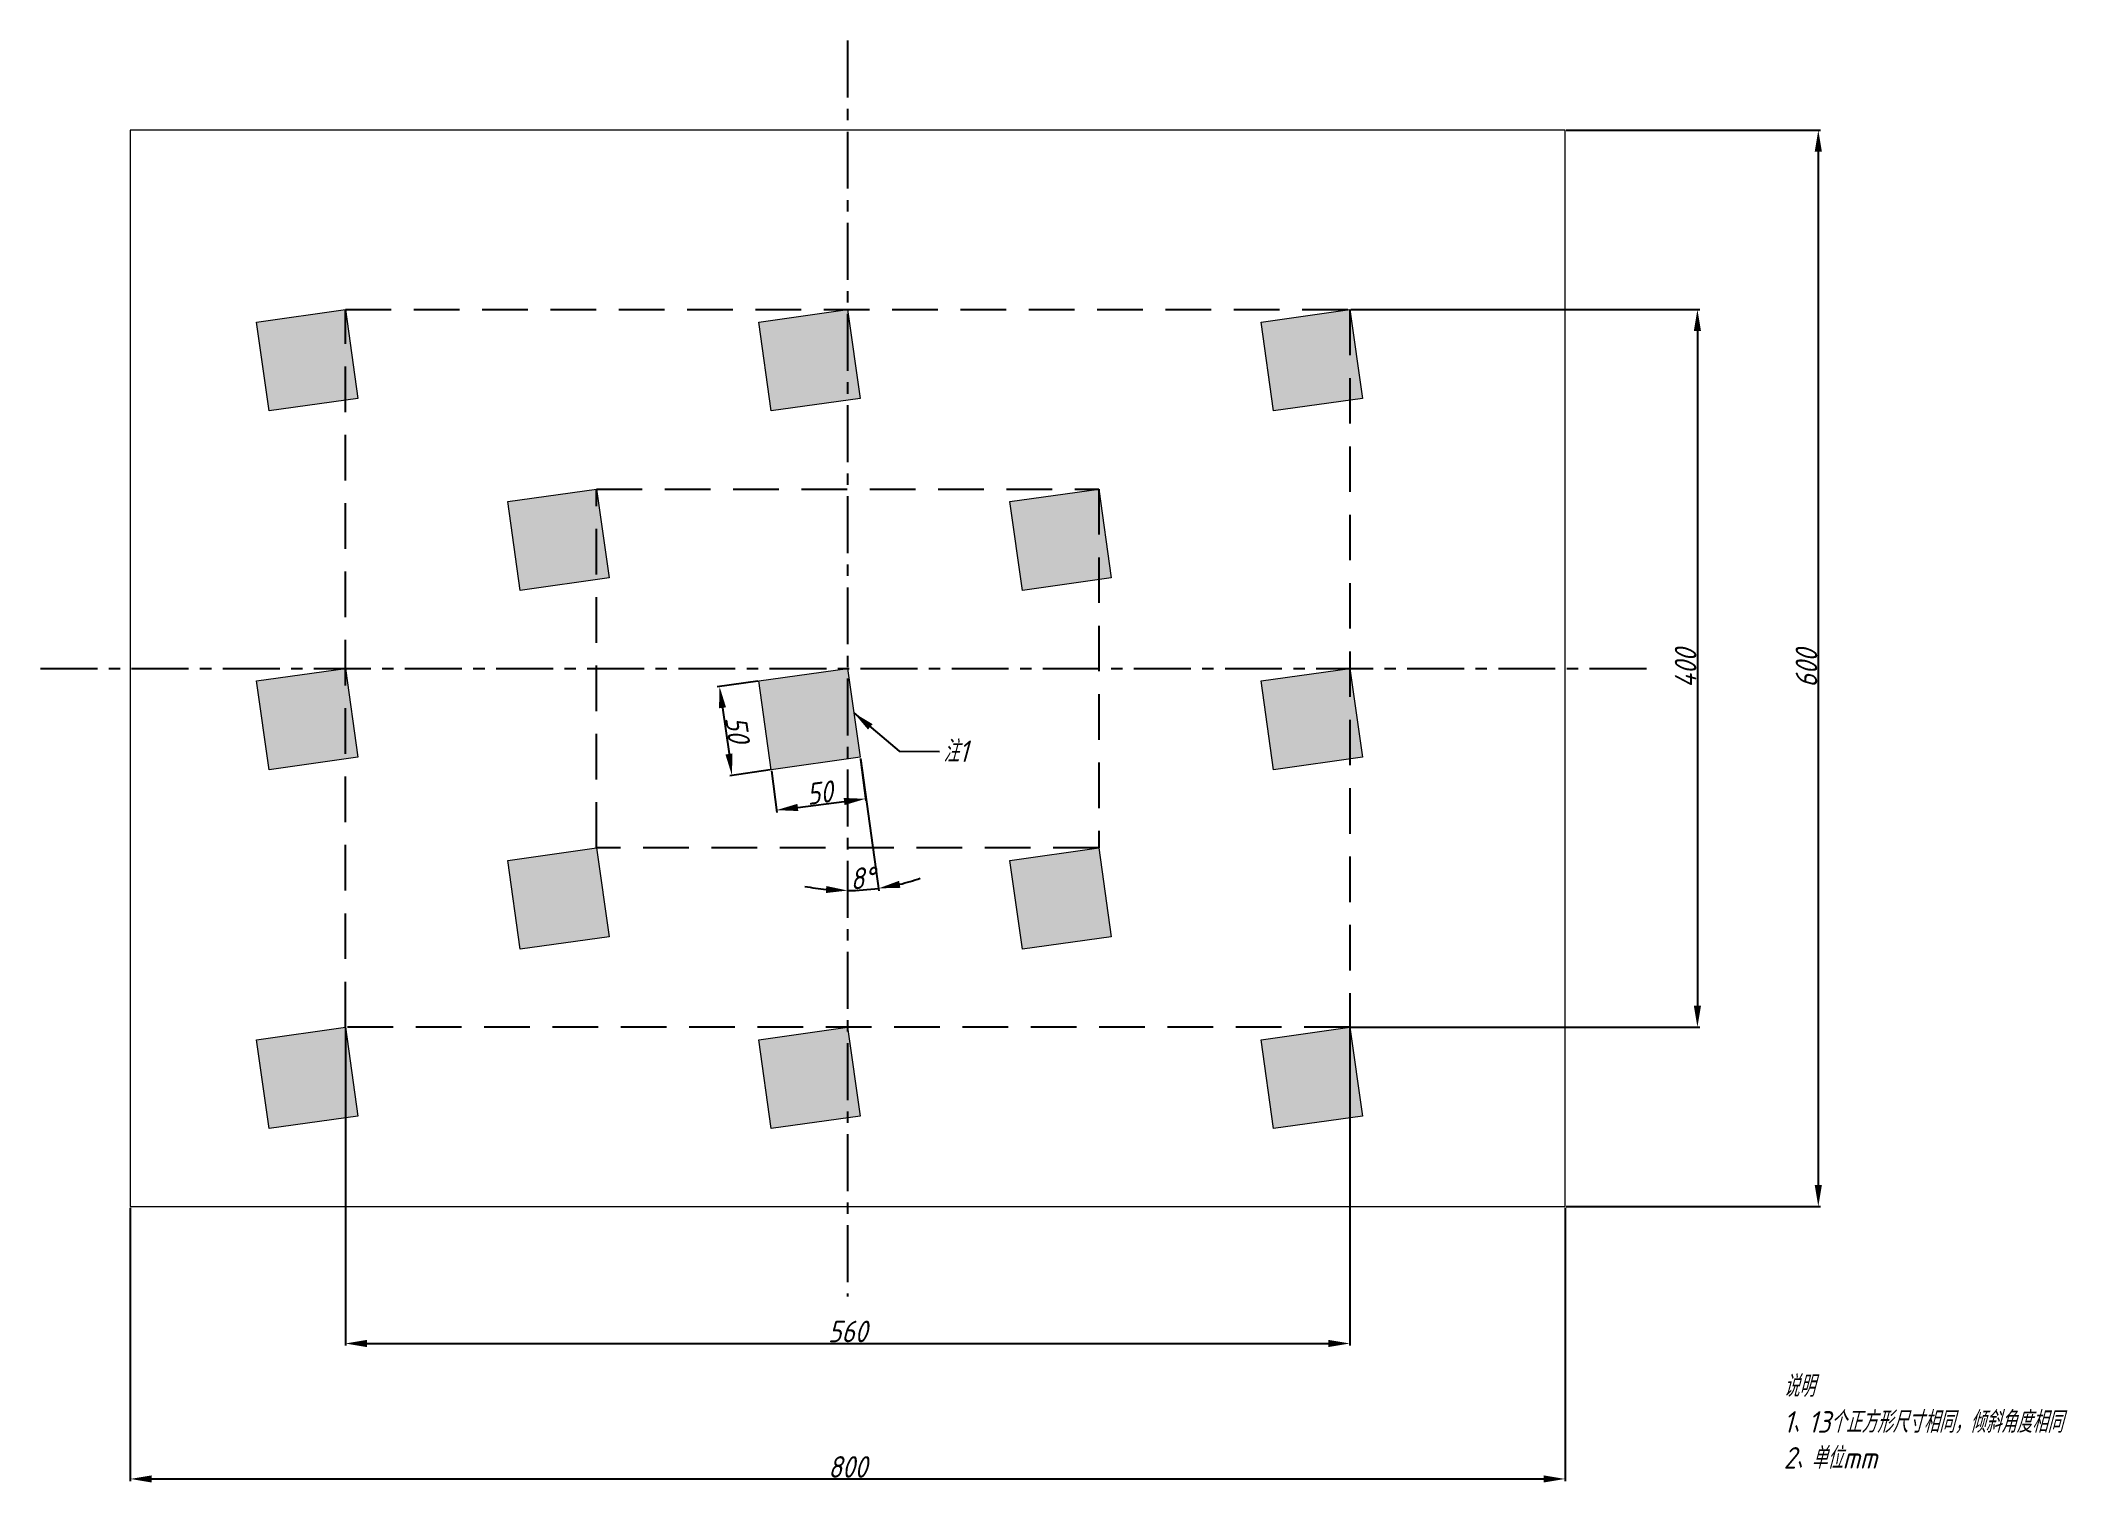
# Model space of a CAD drawing. Header units: millimetres. Extents: x -448 to 682, y 251 to 1054.
import ezdxf

# ---------------------------------------------------------------- set-up
doc = ezdxf.new("R2010")
doc.units = ezdxf.units.MM
doc.linetypes.add('CENTER', pattern=[50.8, 31.75, -6.35, 6.35, -6.35])
doc.linetypes.add('DASHEDX2', pattern=[38.1, 25.4, -12.7])
for name, color, linetype in [('中心线', 1, 'CENTER'), ('标注', 7, 'Continuous'), ('辅助线', 3, 'DASHEDX2')]:
    doc.layers.add(name, color=color, linetype=linetype)
doc.layers.add('填充层', color=7, linetype='Continuous', true_color=0x000000)
doc.layers.add('实线', color=7, linetype='Continuous', lineweight=9)
doc.styles.get("Standard").update_dxf_attribs({"font": 'gbeitc.shx', "bigfont": 'gbcbig.shx'})
doc.dimstyles.new('ISO-25', dxfattribs={"dimtxt": 12, "dimasz": 12, "dimexe": 1.25, "dimexo": 0.625, "dimtad": 1, "dimtxsty": 'Standard', "dimcen": 2.5, "dimadec": 0, "dimazin": 0, "dimtfac": 1, "dimtmove": 0, "dimatfit": 3, "dimfxl": 1, "dimarcsym": 0})
doc.dimstyles.new('副本 ISO-25', dxfattribs={"dimtxt": 12, "dimasz": 12, "dimexe": 1.25, "dimexo": 0.625, "dimtad": 1, "dimtxsty": 'Standard', "dimcen": 2.5, "dimadec": 0, "dimazin": 0, "dimtfac": 1, "dimtmove": 0, "dimatfit": 3, "dimfxl": 1, "dimarcsym": 0})

# ---------------------------------------------------------------- blocks, each defined once
blk = doc.blocks.new('*D1')
at = {"layer": 'Defpoints', "color": 0}
for p in [(1.6, 1054.3), (1.6, 704.3), (8.6, 654.8), (7.4, 580.6), (1.6, 354.3)]:
    blk.add_point(p, dxfattribs=at)
at = {"layer": '标注', "color": 0, "lineweight": -2}
blk.add_line((8.7, 654.1), (19, 580.4), dxfattribs=at)
for start, end in [(258.889, 264.4445), (270, 278), (283.5555, 289.111)]:
    blk.add_arc((1.6, 704.3), 123.8, start, end, dxfattribs=at)
at = {"layer": '标注', "color": 0}
for points in [[(-10.3, 583), (-10.5, 579.1), (1.6, 580.5)], [(31, 582), (30.3, 585.9), (18.9, 581.7)]]:
    blk.add_solid(points, dxfattribs=at)
at = {"layer": '标注', "color": 0, "insert": (9.8, 587.4), "char_height": 12, "attachment_point": 5, "rotation": 4}
blk.add_mtext('8°', dxfattribs=at)
blk = doc.blocks.new('*D2')
at = {"layer": 'Defpoints', "color": 0}
for p in [(281.6, 904.3), (281.6, 504.3), (475.4, 504.3)]:
    blk.add_point(p, dxfattribs=at)
at = {"layer": '标注', "color": 0, "lineweight": -2}
for p, q in [((282.2, 904.3), (476.7, 904.3)), ((475.4, 892.3), (475.4, 516.3)), ((282.2, 504.3), (476.7, 504.3))]:
    blk.add_line(p, q, dxfattribs=at)
at = {"layer": '标注', "color": 0}
for points in [[(473.4, 892.3), (477.4, 892.3), (475.4, 904.3)], [(473.4, 516.3), (477.4, 516.3), (475.4, 504.3)]]:
    blk.add_solid(points, dxfattribs=at)
at = {"layer": '标注', "color": 0, "insert": (468.8, 704.3), "char_height": 12, "attachment_point": 5, "rotation": 90}
blk.add_mtext('400', dxfattribs=at)
blk = doc.blocks.new('*D3')
at = {"layer": 'Defpoints', "color": 0}
for p in [(401.6, 1004.3), (401.6, 404.3), (542.8, 404.3)]:
    blk.add_point(p, dxfattribs=at)
at = {"layer": '标注', "color": 0, "lineweight": -2}
for p, q in [((402.2, 1004.3), (544.1, 1004.3)), ((542.8, 992.3), (542.8, 416.3)), ((402.2, 404.3), (544.1, 404.3))]:
    blk.add_line(p, q, dxfattribs=at)
at = {"layer": '标注', "color": 0}
for points in [[(540.8, 992.3), (544.8, 992.3), (542.8, 1004.3)], [(540.8, 416.3), (544.8, 416.3), (542.8, 404.3)]]:
    blk.add_solid(points, dxfattribs=at)
at = {"layer": '标注', "color": 0, "insert": (536.2, 704.3), "char_height": 12, "attachment_point": 5, "rotation": 90}
blk.add_mtext('600', dxfattribs=at)
blk = doc.blocks.new('*D4')
at = {"layer": 'Defpoints', "color": 0}
for p in [(-278.4, 504.3), (281.6, 504.3), (281.6, 328)]:
    blk.add_point(p, dxfattribs=at)
at = {"layer": '标注', "color": 0, "lineweight": -2}
for p, q in [((-278.4, 503.7), (-278.4, 326.8)), ((281.6, 503.7), (281.6, 326.8)), ((-266.4, 328), (269.6, 328))]:
    blk.add_line(p, q, dxfattribs=at)
at = {"layer": '标注', "color": 0}
for points in [[(-266.4, 330), (-266.4, 326), (-278.4, 328)], [(269.6, 330), (269.6, 326), (281.6, 328)]]:
    blk.add_solid(points, dxfattribs=at)
at = {"layer": '标注', "color": 0, "insert": (1.6, 334.7), "char_height": 12, "attachment_point": 5}
blk.add_mtext('560', dxfattribs=at)
blk = doc.blocks.new('*D5')
at = {"layer": 'Defpoints', "color": 0}
for p in [(-40.9, 647.8), (8.7, 654.1), (11.5, 631.6)]:
    blk.add_point(p, dxfattribs=at)
at = {"layer": '标注', "color": 0, "lineweight": -2}
for p, q in [((-40.9, 647.2), (-37.9, 624)), ((8.7, 653.5), (11.7, 630.4)), ((-26.2, 626.8), (-0.4, 630.1))]:
    blk.add_line(p, q, dxfattribs=at)
at = {"layer": '标注', "color": 0}
for points in [[(-26.4, 628.8), (-25.9, 624.8), (-38.1, 625.3)], [(-0.6, 632.1), (-0.1, 628.1), (11.5, 631.6)]]:
    blk.add_solid(points, dxfattribs=at)
at = {"layer": '标注', "color": 0, "insert": (-14.1, 635), "char_height": 12, "attachment_point": 5, "rotation": 7.2838}
blk.add_mtext('50', dxfattribs=at)
blk = doc.blocks.new('*D6')
at = {"layer": 'Defpoints', "color": 0}
for p in [(-47.9, 697.3), (-62.9, 644.7), (-40.9, 647.8)]:
    blk.add_point(p, dxfattribs=at)
at = {"layer": '标注', "color": 0, "lineweight": -2}
for p, q in [((-48.5, 697.2), (-71.1, 694.1)), ((-68.2, 682.4), (-64.5, 656.6)), ((-41.6, 647.7), (-64.1, 644.5))]:
    blk.add_line(p, q, dxfattribs=at)
at = {"layer": '标注', "color": 0}
for points in [[(-66.2, 682.6), (-70.1, 682.1), (-69.8, 694.2)], [(-62.6, 656.9), (-66.5, 656.3), (-62.9, 644.7)]]:
    blk.add_solid(points, dxfattribs=at)
at = {"layer": '标注', "color": 0, "insert": (-59.8, 670.4), "char_height": 12, "attachment_point": 5, "rotation": 278}
blk.add_mtext('50', dxfattribs=at)
blk = doc.blocks.new('*D7')
at = {"layer": 'Defpoints', "color": 0}
for p in [(-398.4, 404.3), (401.6, 404.3), (401.6, 252.5)]:
    blk.add_point(p, dxfattribs=at)
at = {"layer": '标注', "color": 0, "lineweight": -2}
for p, q in [((-398.4, 403.7), (-398.4, 251.3)), ((401.6, 403.7), (401.6, 251.3)), ((-386.4, 252.5), (389.6, 252.5))]:
    blk.add_line(p, q, dxfattribs=at)
at = {"layer": '标注', "color": 0}
for points in [[(-386.4, 254.5), (-386.4, 250.5), (-398.4, 252.5)], [(389.6, 254.5), (389.6, 250.5), (401.6, 252.5)]]:
    blk.add_solid(points, dxfattribs=at)
at = {"layer": '标注', "color": 0, "insert": (1.6, 259.2), "char_height": 12, "attachment_point": 5}
blk.add_mtext('800', dxfattribs=at)

msp = doc.modelspace()

# ---------------------------------------------------------------- hatches: boundary and pattern name
at = {"layer": '填充层', "true_color": 0x000000}
h = msp.add_hatch(color=18, dxfattribs=at)
h.paths.add_polyline_path([(-327.892, 897.319), (-278.379, 904.277), (-271.42, 854.764), (-320.934, 847.805)])
h.paths.add_polyline_path([(-47.892, 897.319), (1.621, 904.277), (8.58, 854.764), (-40.934, 847.805)])
h.paths.add_polyline_path([(232.108, 897.319), (281.621, 904.277), (288.58, 854.764), (239.066, 847.805)])
h.paths.add_polyline_path([(232.108, 697.319), (281.621, 704.277), (288.58, 654.764), (239.066, 647.805)])
h.paths.add_polyline_path([(232.108, 497.319), (281.621, 504.277), (288.58, 454.764), (239.066, 447.805)])
h.paths.add_polyline_path([(92.108, 597.319), (141.621, 604.277), (148.58, 554.764), (99.066, 547.805)])
h.paths.add_polyline_path([(92.108, 797.319), (141.621, 804.277), (148.58, 754.764), (99.066, 747.805)])
h.paths.add_polyline_path([(-187.892, 797.319), (-138.379, 804.277), (-131.42, 754.764), (-180.934, 747.805)])
h.paths.add_polyline_path([(-47.892, 697.319), (1.621, 704.277), (8.58, 654.764), (-40.934, 647.805)])
h.paths.add_polyline_path([(-187.892, 597.319), (-138.379, 604.277), (-131.42, 554.764), (-180.934, 547.805)])
h.paths.add_polyline_path([(-327.892, 697.319), (-278.379, 704.277), (-271.42, 654.764), (-320.934, 647.805)])
h.paths.add_polyline_path([(-327.892, 497.319), (-278.379, 504.277), (-271.42, 454.764), (-320.934, 447.805)])
h.paths.add_polyline_path([(-47.892, 497.319), (1.621, 504.277), (8.58, 454.764), (-40.934, 447.805)])

# ---------------------------------------------------------------- linework, layer by layer
at = {"layer": '中心线'}
for p, q in [((1.621, 1054.277), (1.621, 354.277)), ((-448.379, 704.277), (451.621, 704.277))]:
    msp.add_line(p, q, dxfattribs=at)
at = {"layer": '实线'}
for points in [[(401.621, 1004.277), (-398.379, 1004.277), (-398.379, 404.277), (401.621, 404.277)], [(-327.892, 897.319), (-278.379, 904.277), (-271.42, 854.764), (-320.934, 847.805)], [(-47.892, 897.319), (1.621, 904.277), (8.58, 854.764), (-40.934, 847.805)], [(232.108, 897.319), (281.621, 904.277), (288.58, 854.764), (239.066, 847.805)], [(-187.892, 797.319), (-138.379, 804.277), (-131.42, 754.764), (-180.934, 747.805)], [(92.108, 797.319), (141.621, 804.277), (148.58, 754.764), (99.066, 747.805)], [(-327.892, 697.319), (-278.379, 704.277), (-271.42, 654.764), (-320.934, 647.805)], [(-47.892, 697.319), (1.621, 704.277), (8.58, 654.764), (-40.934, 647.805)], [(232.108, 697.319), (281.621, 704.277), (288.58, 654.764), (239.066, 647.805)], [(-187.892, 597.319), (-138.379, 604.277), (-131.42, 554.764), (-180.934, 547.805)], [(92.108, 597.319), (141.621, 604.277), (148.58, 554.764), (99.066, 547.805)], [(-327.892, 497.319), (-278.379, 504.277), (-271.42, 454.764), (-320.934, 447.805)], [(-47.892, 497.319), (1.621, 504.277), (8.58, 454.764), (-40.934, 447.805)], [(232.108, 497.319), (281.621, 504.277), (288.58, 454.764), (239.066, 447.805)]]:
    msp.add_lwpolyline(points, close=True, dxfattribs=at)
at = {"layer": '辅助线'}
for points in [[(-278.379, 904.277), (281.621, 904.277), (281.621, 504.277), (-278.379, 504.277)], [(-138.379, 804.277), (141.621, 804.277), (141.621, 604.277), (-138.379, 604.277)]]:
    msp.add_lwpolyline(points, close=True, dxfattribs=at)

# ---------------------------------------------------------------- texts
at = {"layer": '标注', "insert": (54.976, 664.116), "char_height": 12, "attachment_point": 1}
msp.add_mtext('注1', dxfattribs=at)
at = {"layer": '标注', "insert": (523.443, 310.258), "char_height": 12, "width": 188.88829, "attachment_point": 1}
msp.add_mtext('说明\\P1、13个正方形尺寸相同，倾斜角度相同\\P2、单位mm', dxfattribs=at)

# ---------------------------------------------------------------- dimensions: what is measured, and where the dimension line sits
at = {"layer": '标注'}
dim = msp.add_angular_dim_2l(base=(7.381, 580.602), line1=((1.621, 1054.277), (1.621, 354.277)), line2=((1.621, 704.277), (8.58, 654.764)), dimstyle='副本 ISO-25', dxfattribs=at)
dim.commit()
dim.dimension.update_dxf_attribs({"geometry": '*D1', "text_midpoint": (9.795, 587.379)})
for base, p1, p2, picture, middle in [((542.836, 404.277), (401.621, 1004.277), (401.621, 404.277), '*D3', (536.211, 704.277)), ((475.414, 504.277), (281.621, 904.277), (281.621, 504.277), '*D2', (468.789, 704.277))]:
    dim = msp.add_linear_dim(base=base, p1=p1, p2=p2, angle=90, dimstyle='副本 ISO-25', dxfattribs=at)
    dim.commit()
    dim.dimension.update_dxf_attribs({"geometry": picture, "text_midpoint": middle})
for p1, p2, distance, picture, middle in [((-47.892, 697.319), (-40.934, 647.805), -22.15, '*D6', (-59.787, 670.401)), ((-40.934, 647.805), (8.667, 654.145), -22.709, '*D5', (-14.094, 635.021))]:
    dim = msp.add_aligned_dim(p1=p1, p2=p2, distance=distance, dimstyle='副本 ISO-25', dxfattribs=at)
    dim.commit()
    dim.dimension.update_dxf_attribs({"geometry": picture, "text_midpoint": middle})
for base, p1, p2, picture, middle in [((281.621, 328.038), (-278.379, 504.277), (281.621, 504.277), '*D4', (1.621, 334.663)), ((401.621, 252.545), (-398.379, 404.277), (401.621, 404.277), '*D7', (1.621, 259.17))]:
    dim = msp.add_linear_dim(base=base, p1=p1, p2=p2, dimstyle='副本 ISO-25', dxfattribs=at)
    dim.commit()
    dim.dimension.update_dxf_attribs({"geometry": picture, "text_midpoint": middle})

# ---------------------------------------------------------------- leaders
at = {"layer": '标注', "annotation_type": 0, "has_hookline": 1, "hookline_direction": 0, "text_width": 12.074}
msp.add_leader([(5.1, 679.521), (30.252, 658.094), (52.881, 658.064)], dimstyle='ISO-25', override={"dimgap": 0.625, "dimtad": 0}, dxfattribs=at)

doc.saveas('drawing.dxf')
